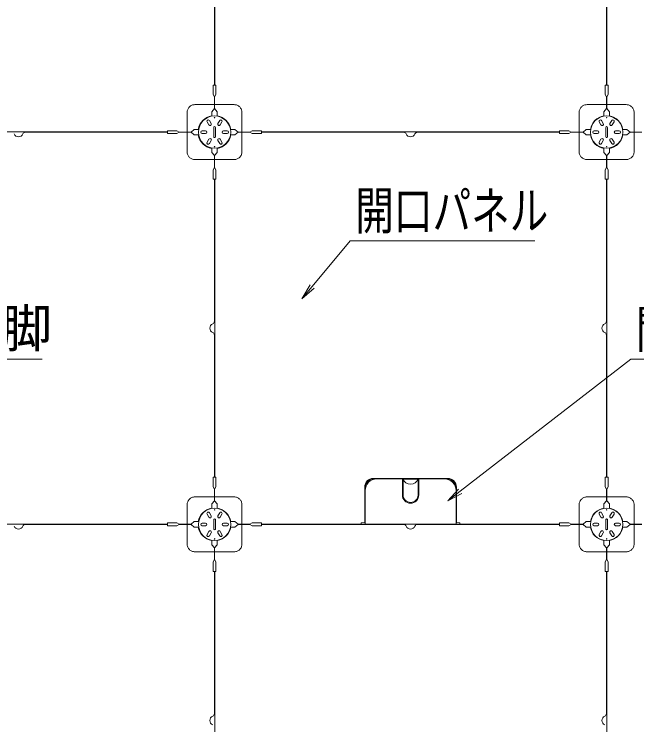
# Model space of a CAD drawing. Units: millimetres, scale not verified. Extents: x -600 to 600, y -416 to 415.
# Drawn here: x -291.3 to -172.2, y 143.7 to 279.5 of the extents above; entities that cross this region are included whole.
import ezdxf
from ezdxf.enums import TextEntityAlignment as Align

# ---------------------------------------------------------------- set-up
doc = ezdxf.new("R2010")
doc.units = ezdxf.units.MM
doc.header["$LTSCALE"] = 5
doc.linetypes.add('DASHED3', pattern=[4, 3, -1])
doc.layers.add('0-6_0', color=3, linetype='Continuous', lineweight=9)
doc.layers.add('1-3_6文字', color=2, linetype='Continuous', lineweight=9)
doc.styles.add('ＭＳ ゴシック', font='')
doc.styles.get('ＭＳ ゴシック').set_extended_font_data('MS Gothic')

# ---------------------------------------------------------------- blocks, each defined once
blk = doc.blocks.new('MLeader22')
at = {"layer": '1-3_6文字', "color": 1}
blk.add_line((-302.804, 213.561), (-285.957, 213.561), dxfattribs=at)
at = {"layer": '1-3_6文字'}
blk.add_line((-322.891, 186.463), (-321.168, 188.919), dxfattribs=at)
at = {"layer": '1-3_6文字', "color": 1}
blk.add_lwpolyline([(-321.168, 188.919), (-303.884, 213.561), (-302.804, 213.561)], dxfattribs=at)
at = {"layer": '1-3_6文字'}
blk.add_lwpolyline([(-320.759, 188.632), (-322.891, 186.463), (-321.578, 189.206)], dxfattribs=at)
at = {"layer": '1-3_6文字', "style": 'ＭＳ ゴシック'}
blk.add_text('DP脚', height=7.221, dxfattribs=at).set_placement((-303.676, 213.673), align=Align.BOTTOM_LEFT)
blk = doc.blocks.new('MLeader23')
at = {"layer": '1-3_6文字', "color": 1}
blk.add_line((-172.233, 213.561), (-138.372, 213.561), dxfattribs=at)
at = {"layer": '1-3_6文字'}
blk.add_line((-208.34, 186.463), (-205.967, 188.299), dxfattribs=at)
at = {"layer": '1-3_6文字', "color": 1}
blk.add_lwpolyline([(-205.967, 188.299), (-173.313, 213.561), (-172.233, 213.561)], dxfattribs=at)
at = {"layer": '1-3_6文字'}
blk.add_lwpolyline([(-205.661, 187.903), (-208.34, 186.463), (-206.273, 188.694)], dxfattribs=at)
at = {"layer": '1-3_6文字', "style": 'ＭＳ ゴシック', "width": 0.75}
blk.add_text('開口カバー', height=7.221, dxfattribs=at).set_placement((-172.323, 213.553), align=Align.BOTTOM_LEFT)
blk = doc.blocks.new('MLeader25')
at = {"layer": '1-3_6文字', "color": 1}
blk.add_line((-225.944, 236.213), (-191.66, 236.213), dxfattribs=at)
at = {"layer": '1-3_6文字'}
blk.add_line((-236.223, 225.129), (-234.307, 227.437), dxfattribs=at)
at = {"layer": '1-3_6文字', "color": 1}
blk.add_lwpolyline([(-234.307, 227.437), (-227.024, 236.213), (-225.944, 236.213)], dxfattribs=at)
at = {"layer": '1-3_6文字'}
blk.add_lwpolyline([(-233.923, 227.118), (-236.223, 225.129), (-234.692, 227.756)], dxfattribs=at)
at = {"layer": '1-3_6文字', "style": 'ＭＳ ゴシック', "width": 0.75}
blk.add_text('開口パネル', height=7.221, dxfattribs=at).set_placement((-226.034, 236.205), align=Align.BOTTOM_LEFT)

msp = doc.modelspace()

# ---------------------------------------------------------------- linework, layer by layer
at = {"layer": '0-6_0'}
for p, q in [((-252.921, 322.983), (-252.921, 265.983)), ((-177.921, 322.983), (-177.921, 265.983)), ((-252.981, 265.983), (-252.981, 293.16)), ((-177.981, 265.983), (-177.981, 293.16)), ((-252.981, 265.983), (-253.221, 265.983)), ((-252.921, 265.983), (-252.681, 265.983)), ((-252.681, 264.183), (-252.681, 265.983)), ((-178.221, 264.183), (-178.221, 265.983)), ((-177.981, 265.983), (-178.221, 265.983)), ((-177.921, 265.983), (-177.681, 265.983)), ((-252.966, 261.483), (-252.966, 263.733)), ((-252.936, 263.733), (-252.681, 264.183)), ((-252.936, 261.483), (-252.936, 263.733)), ((-177.966, 263.733), (-178.221, 264.183)), ((-177.966, 261.483), (-177.966, 263.733)), ((-177.936, 261.483), (-177.936, 263.733)), ((-253.476, 260.883), (-252.966, 261.483)), ((-253.476, 260.028), (-253.476, 260.883)), ((-252.426, 260.883), (-252.936, 261.483)), ((-252.426, 260.028), (-252.426, 260.883)), ((-178.476, 260.883), (-177.966, 261.483)), ((-178.476, 260.028), (-178.476, 260.883)), ((-177.426, 260.883), (-177.936, 261.483)), ((-177.426, 260.028), (-177.426, 260.883)), ((-254.035, 258.349), (-254.372, 258.934)), ((-253.593, 258.604), (-253.93, 259.189)), ((-252.31, 258.604), (-251.972, 259.189)), ((-251.868, 258.349), (-251.53, 258.934)), ((-179.035, 258.349), (-179.372, 258.934)), ((-178.593, 258.604), (-178.93, 259.189)), ((-177.31, 258.604), (-176.972, 259.189)), ((-176.868, 258.349), (-176.53, 258.934)), ((-318.951, 257.013), (-261.951, 257.013)), ((-261.951, 256.953), (-289.129, 256.953)), ((-261.951, 257.013), (-261.951, 257.253)), ((-260.151, 257.253), (-261.951, 257.253)), ((-261.951, 256.953), (-261.951, 256.713)), ((-259.701, 256.998), (-260.151, 257.253)), ((-259.701, 256.968), (-260.151, 256.713)), ((-257.451, 256.998), (-259.701, 256.998)), ((-257.451, 256.968), (-259.701, 256.968)), ((-256.851, 257.508), (-257.451, 256.998)), ((-256.851, 256.458), (-257.451, 256.968)), ((-255.968, 257.508), (-256.851, 257.508)), ((-254.676, 257.238), (-255.351, 257.238)), ((-253.101, 257.883), (-253.101, 256.083)), ((-252.801, 257.883), (-252.801, 256.083)), ((-251.226, 257.238), (-250.551, 257.238)), ((-249.934, 257.508), (-249.051, 257.508)), ((-249.051, 257.508), (-248.451, 256.998)), ((-249.051, 256.458), (-248.451, 256.968)), ((-248.451, 256.998), (-246.201, 256.998)), ((-248.451, 256.968), (-246.201, 256.968)), ((-246.201, 256.998), (-245.751, 257.253)), ((-246.201, 256.968), (-245.751, 256.713)), ((-245.751, 257.253), (-243.951, 257.253)), ((-243.951, 257.013), (-243.951, 257.253)), ((-243.951, 257.013), (-186.951, 257.013)), ((-243.951, 256.953), (-216.774, 256.953)), ((-243.951, 256.953), (-243.951, 256.713)), ((-186.951, 256.953), (-214.129, 256.953)), ((-185.151, 257.253), (-186.951, 257.253)), ((-186.951, 257.013), (-186.951, 257.253)), ((-186.951, 256.953), (-186.951, 256.713)), ((-184.701, 256.968), (-185.151, 256.713)), ((-181.851, 257.508), (-182.451, 256.998)), ((-180.968, 257.508), (-181.851, 257.508)), ((-179.676, 257.238), (-180.351, 257.238)), ((-178.101, 257.883), (-178.101, 256.083)), ((-177.801, 257.883), (-177.801, 256.083)), ((-176.226, 257.238), (-175.551, 257.238)), ((-174.934, 257.508), (-174.051, 257.508)), ((-174.051, 257.508), (-173.451, 256.998)), ((-174.051, 256.458), (-173.451, 256.968)), ((-173.451, 256.998), (-171.201, 256.998)), ((-173.451, 256.968), (-171.201, 256.968)), ((-260.151, 256.713), (-261.951, 256.713)), ((-255.968, 256.458), (-256.851, 256.458)), ((-254.676, 256.728), (-255.351, 256.728)), ((-254.035, 255.616), (-254.372, 255.032)), ((-251.868, 255.616), (-251.53, 255.032)), ((-251.226, 256.728), (-250.551, 256.728)), ((-249.934, 256.458), (-249.051, 256.458)), ((-245.751, 256.713), (-243.951, 256.713)), ((-185.151, 256.713), (-186.951, 256.713)), ((-180.968, 256.458), (-181.851, 256.458)), ((-179.676, 256.728), (-180.351, 256.728)), ((-179.035, 255.616), (-179.372, 255.032)), ((-176.868, 255.616), (-176.53, 255.032)), ((-176.226, 256.728), (-175.551, 256.728)), ((-174.934, 256.458), (-174.051, 256.458)), ((-253.593, 255.361), (-253.93, 254.777)), ((-252.31, 255.361), (-251.972, 254.777)), ((-178.593, 255.361), (-178.93, 254.777)), ((-177.31, 255.361), (-176.972, 254.777)), ((-253.476, 253.938), (-253.476, 253.083)), ((-252.426, 253.083), (-252.936, 252.483)), ((-252.426, 253.938), (-252.426, 253.083)), ((-178.476, 253.938), (-178.476, 253.083)), ((-178.476, 253.083), (-177.966, 252.483)), ((-177.426, 253.083), (-177.936, 252.483)), ((-177.426, 253.938), (-177.426, 253.083)), ((-252.936, 252.483), (-252.936, 250.233)), ((-177.966, 252.483), (-177.966, 250.233)), ((-177.936, 252.483), (-177.936, 250.233)), ((-252.966, 250.233), (-253.221, 249.783)), ((-177.936, 250.233), (-177.681, 249.783)), ((-253.221, 249.783), (-253.221, 247.983)), ((-177.681, 249.783), (-177.681, 247.983)), ((-252.981, 247.983), (-253.221, 247.983)), ((-252.981, 247.983), (-252.981, 220.805)), ((-252.921, 247.983), (-252.921, 190.983)), ((-252.921, 247.983), (-252.681, 247.983)), ((-177.981, 247.983), (-178.221, 247.983)), ((-177.981, 247.983), (-177.981, 220.805)), ((-177.921, 247.983), (-177.921, 190.983)), ((-177.921, 247.983), (-177.681, 247.983)), ((-252.981, 190.983), (-252.981, 218.16)), ((-177.981, 190.983), (-177.981, 218.16)), ((-253.221, 189.183), (-253.221, 190.983)), ((-252.981, 190.983), (-253.221, 190.983)), ((-252.921, 190.983), (-252.681, 190.983)), ((-221.901, 190.683), (-216.876, 190.683)), ((-217.026, 187.593), (-217.026, 190.533)), ((-216.876, 187.593), (-216.876, 190.533)), ((-214.026, 190.683), (-209.001, 190.683)), ((-214.026, 187.593), (-214.026, 190.533)), ((-213.876, 187.593), (-213.876, 190.533)), ((-177.981, 190.983), (-178.221, 190.983)), ((-177.921, 190.983), (-177.681, 190.983)), ((-177.681, 189.183), (-177.681, 190.983)), ((-252.966, 188.733), (-253.221, 189.183)), ((-217.026, 189.933), (-216.876, 189.933)), ((-217.026, 189.783), (-216.876, 189.783)), ((-214.026, 189.933), (-213.876, 189.933)), ((-214.026, 189.783), (-213.876, 189.783)), ((-177.936, 188.733), (-177.681, 189.183)), ((-252.966, 186.483), (-252.966, 188.733)), ((-252.936, 186.483), (-252.936, 188.733)), ((-224.151, 182.043), (-224.151, 188.433)), ((-206.751, 182.043), (-206.751, 188.433)), ((-177.966, 186.483), (-177.966, 188.733)), ((-177.936, 186.483), (-177.936, 188.733)), ((-253.476, 185.883), (-252.966, 186.483)), ((-252.426, 185.883), (-252.936, 186.483)), ((-178.476, 185.883), (-177.966, 186.483)), ((-177.426, 185.883), (-177.936, 186.483)), ((-253.476, 185.028), (-253.476, 185.883)), ((-252.426, 185.028), (-252.426, 185.883)), ((-178.476, 185.028), (-178.476, 185.883)), ((-177.426, 185.028), (-177.426, 185.883)), ((-254.035, 183.349), (-254.372, 183.934)), ((-253.593, 183.604), (-253.93, 184.189)), ((-252.31, 183.604), (-251.972, 184.189)), ((-251.868, 183.349), (-251.53, 183.934)), ((-179.035, 183.349), (-179.372, 183.934)), ((-178.593, 183.604), (-178.93, 184.189)), ((-177.31, 183.604), (-176.972, 184.189)), ((-176.868, 183.349), (-176.53, 183.934)), ((-260.151, 182.253), (-261.951, 182.253)), ((-261.951, 182.013), (-261.951, 182.253)), ((-259.701, 181.998), (-260.151, 182.253)), ((-256.851, 182.508), (-257.451, 181.998)), ((-255.968, 182.508), (-256.851, 182.508)), ((-254.676, 182.238), (-255.351, 182.238)), ((-253.101, 182.883), (-253.101, 181.083)), ((-252.801, 182.883), (-252.801, 181.083)), ((-251.226, 182.238), (-250.551, 182.238)), ((-249.934, 182.508), (-249.051, 182.508)), ((-249.051, 182.508), (-248.451, 181.998)), ((-246.201, 181.998), (-245.751, 182.253)), ((-245.751, 182.253), (-243.951, 182.253)), ((-243.951, 182.013), (-243.951, 182.253)), ((-224.901, 182.013), (-224.901, 182.253)), ((-224.151, 182.253), (-224.901, 182.253)), ((-206.751, 182.253), (-206.001, 182.253)), ((-206.001, 182.013), (-206.001, 182.253)), ((-186.951, 182.013), (-186.951, 182.253)), ((-185.151, 182.253), (-186.951, 182.253)), ((-184.701, 181.998), (-185.151, 182.253)), ((-181.851, 182.508), (-182.451, 181.998)), ((-180.968, 182.508), (-181.851, 182.508)), ((-179.676, 182.238), (-180.351, 182.238)), ((-178.101, 182.883), (-178.101, 181.083)), ((-177.801, 182.883), (-177.801, 181.083)), ((-176.226, 182.238), (-175.551, 182.238)), ((-174.934, 182.508), (-174.051, 182.508)), ((-174.051, 182.508), (-173.451, 181.998)), ((-318.951, 182.013), (-261.951, 182.013)), ((-261.951, 181.953), (-289.129, 181.953)), ((-261.951, 181.953), (-261.951, 181.713)), ((-260.151, 181.713), (-261.951, 181.713)), ((-259.701, 181.968), (-260.151, 181.713)), ((-257.451, 181.998), (-259.701, 181.998)), ((-257.451, 181.968), (-259.701, 181.968)), ((-256.851, 181.458), (-257.451, 181.968)), ((-255.968, 181.458), (-256.851, 181.458)), ((-254.676, 181.728), (-255.351, 181.728)), ((-251.226, 181.728), (-250.551, 181.728)), ((-249.934, 181.458), (-249.051, 181.458)), ((-249.051, 181.458), (-248.451, 181.968)), ((-248.451, 181.998), (-246.201, 181.998)), ((-248.451, 181.968), (-246.201, 181.968)), ((-246.201, 181.968), (-245.751, 181.713)), ((-245.751, 181.713), (-243.951, 181.713)), ((-243.951, 182.013), (-224.901, 182.013)), ((-243.951, 181.953), (-216.774, 181.953)), ((-243.951, 181.953), (-243.951, 181.713)), ((-224.151, 182.043), (-206.751, 182.043)), ((-186.951, 181.953), (-214.129, 181.953)), ((-206.001, 182.013), (-186.951, 182.013)), ((-186.951, 181.953), (-186.951, 181.713)), ((-185.151, 181.713), (-186.951, 181.713)), ((-184.701, 181.968), (-185.151, 181.713)), ((-182.451, 181.998), (-184.701, 181.998)), ((-182.451, 181.968), (-184.701, 181.968)), ((-181.851, 181.458), (-182.451, 181.968)), ((-180.968, 181.458), (-181.851, 181.458)), ((-179.676, 181.728), (-180.351, 181.728)), ((-176.226, 181.728), (-175.551, 181.728)), ((-174.934, 181.458), (-174.051, 181.458)), ((-174.051, 181.458), (-173.451, 181.968)), ((-173.451, 181.998), (-171.201, 181.998)), ((-173.451, 181.968), (-171.201, 181.968)), ((-254.035, 180.616), (-254.372, 180.032)), ((-253.593, 180.361), (-253.93, 179.777)), ((-252.31, 180.361), (-251.972, 179.777)), ((-251.868, 180.616), (-251.53, 180.032)), ((-179.035, 180.616), (-179.372, 180.032)), ((-178.593, 180.361), (-178.93, 179.777)), ((-177.31, 180.361), (-176.972, 179.777)), ((-176.868, 180.616), (-176.53, 180.032)), ((-253.476, 178.938), (-253.476, 178.083)), ((-253.476, 178.083), (-252.966, 177.483)), ((-252.426, 178.083), (-252.936, 177.483)), ((-252.426, 178.938), (-252.426, 178.083)), ((-178.476, 178.938), (-178.476, 178.083)), ((-178.476, 178.083), (-177.966, 177.483)), ((-177.426, 178.083), (-177.936, 177.483)), ((-177.426, 178.938), (-177.426, 178.083)), ((-252.966, 177.483), (-252.966, 175.233)), ((-252.936, 177.483), (-252.936, 175.233)), ((-177.966, 177.483), (-177.966, 175.233)), ((-177.936, 177.483), (-177.936, 175.233)), ((-252.966, 175.233), (-253.221, 174.783)), ((-253.221, 174.783), (-253.221, 172.983)), ((-252.936, 175.233), (-252.681, 174.783)), ((-252.681, 174.783), (-252.681, 172.983)), ((-177.966, 175.233), (-178.221, 174.783)), ((-178.221, 174.783), (-178.221, 172.983)), ((-177.936, 175.233), (-177.681, 174.783)), ((-177.681, 174.783), (-177.681, 172.983)), ((-252.981, 172.983), (-253.221, 172.983)), ((-252.981, 172.983), (-252.981, 145.805)), ((-252.921, 172.983), (-252.921, 115.983)), ((-252.921, 172.983), (-252.681, 172.983)), ((-177.981, 172.983), (-178.221, 172.983)), ((-177.981, 172.983), (-177.981, 145.805)), ((-177.921, 172.983), (-177.921, 115.983)), ((-177.921, 172.983), (-177.681, 172.983))]:
    msp.add_line(p, q, dxfattribs=at)
at = {"layer": '0-6_0', "color": 2, "linetype": 'DASHED3'}
for p, q in [((-249.201, 262.233), (-256.701, 262.233)), ((-174.201, 262.233), (-181.701, 262.233)), ((-258.201, 253.233), (-258.201, 260.733)), ((-247.701, 253.233), (-247.701, 260.733)), ((-183.201, 253.233), (-183.201, 260.733)), ((-172.701, 253.233), (-172.701, 260.733)), ((-249.201, 251.733), (-256.701, 251.733)), ((-174.201, 251.733), (-181.701, 251.733)), ((-249.201, 187.233), (-256.701, 187.233)), ((-174.201, 187.233), (-181.701, 187.233)), ((-258.201, 178.233), (-258.201, 185.733)), ((-247.701, 178.233), (-247.701, 185.733)), ((-183.201, 178.233), (-183.201, 185.733)), ((-172.701, 178.233), (-172.701, 185.733)), ((-249.201, 176.733), (-256.701, 176.733)), ((-174.201, 176.733), (-181.701, 176.733))]:
    msp.add_line(p, q, dxfattribs=at)
at = {"layer": '0-6_0', "color": 2}
for p, q in [((-222.576, 190.758), (-208.326, 190.758)), ((-222.576, 190.608), (-222.477, 190.608)), ((-216.849, 190.608), (-214.053, 190.608)), ((-208.326, 190.608), (-208.425, 190.608)), ((-224.226, 182.253), (-224.226, 189.108)), ((-224.076, 189.009), (-224.076, 189.108)), ((-206.826, 189.009), (-206.826, 189.108)), ((-206.676, 182.253), (-206.676, 189.108))]:
    msp.add_line(p, q, dxfattribs=at)
at = {"layer": '0-6_0'}
for points in [[(-252.966, 263.733), (-253.221, 264.183), (-253.221, 265.983)], [(-177.936, 263.733), (-177.681, 264.183), (-177.681, 265.983)], [(-182.451, 256.998), (-184.701, 256.998), (-185.151, 257.253)], [(-181.851, 256.458), (-182.451, 256.968), (-184.701, 256.968)], [(-253.476, 253.083), (-252.966, 252.483), (-252.966, 250.233)], [(-252.936, 250.233), (-252.681, 249.783), (-252.681, 247.983)], [(-177.966, 250.233), (-178.221, 249.783), (-178.221, 247.983)], [(-252.936, 188.733), (-252.681, 189.183), (-252.681, 190.983)], [(-177.966, 188.733), (-178.221, 189.183), (-178.221, 190.983)]]:
    msp.add_lwpolyline(points, dxfattribs=at)
for centre, radius in [((-252.951, 256.983), 3.09), ((-252.951, 259.758), 0.0433), ((-177.951, 256.983), 3.09), ((-177.951, 259.758), 0.0433), ((-252.951, 254.208), 0.0433), ((-177.951, 254.208), 0.0433), ((-252.951, 181.983), 3.09), ((-252.951, 184.758), 0.0433), ((-177.951, 181.983), 3.09), ((-177.951, 184.758), 0.0433), ((-252.951, 179.208), 0.0433), ((-177.951, 179.208), 0.0433)]:
    msp.add_circle(centre, radius, dxfattribs=at)
at = {"layer": '0-6_0', "color": 2, "linetype": 'DASHED3'}
for centre, start, end in [((-256.701, 260.733), 90, 180), ((-249.201, 260.733), 0, 90), ((-181.701, 260.733), 90, 180), ((-174.201, 260.733), 0, 90), ((-256.701, 253.233), 180, 270), ((-249.201, 253.233), 270, 0), ((-181.701, 253.233), 180, 270), ((-174.201, 253.233), 270, 0), ((-256.701, 185.733), 90, 180), ((-249.201, 185.733), 0, 90), ((-181.701, 185.733), 90, 180), ((-174.201, 185.733), 0, 90), ((-256.701, 178.233), 180, 270), ((-249.201, 178.233), 270, 0), ((-181.701, 178.233), 180, 270), ((-174.201, 178.233), 270, 0)]:
    msp.add_arc(centre, 1.5, start, end, dxfattribs=at)
at = {"layer": '0-6_0', "color": 2}
for centre, radius, start, end in [((-252.951, 256.983), 3.15, 99.59407, 170.40593), ((-252.951, 256.983), 3.15, 9.59407, 80.40593), ((-177.951, 256.983), 3.15, 99.59407, 170.40593), ((-177.951, 256.983), 3.15, 9.59407, 80.40593), ((-252.951, 256.983), 3.15, 189.59407, 260.40593), ((-252.951, 256.983), 3.15, 279.59407, 350.40593), ((-177.951, 256.983), 3.15, 189.59407, 260.40593), ((-177.951, 256.983), 3.15, 279.59407, 350.40593), ((-222.576, 189.108), 1.65, 90, 180), ((-222.576, 189.108), 1.5, 90, 180), ((-208.326, 189.108), 1.65, 360, 90), ((-208.326, 189.108), 1.5, 360, 90), ((-252.951, 181.983), 3.15, 99.59407, 170.40593), ((-252.951, 181.983), 3.15, 9.59407, 80.40593), ((-177.951, 181.983), 3.15, 99.59407, 170.40593), ((-177.951, 181.983), 3.15, 9.59407, 80.40593), ((-252.951, 181.983), 3.15, 189.59407, 260.40593), ((-252.951, 181.983), 3.15, 279.59407, 350.40593), ((-177.951, 181.983), 3.15, 189.59407, 260.40593), ((-177.951, 181.983), 3.15, 279.59407, 350.40593)]:
    msp.add_arc(centre, radius, start, end, dxfattribs=at)
at = {"layer": '0-6_0'}
for centre, radius, start, end in [((-254.151, 259.061), 0.255, 30, 210), ((-253.814, 258.477), 0.255, 210, 30), ((-252.089, 258.477), 0.255, 150, 330), ((-251.751, 259.061), 0.255, 330, 150), ((-179.151, 259.061), 0.255, 30, 210), ((-178.814, 258.477), 0.255, 210, 30), ((-177.089, 258.477), 0.255, 150, 330), ((-176.751, 259.061), 0.255, 330, 150), ((-289.129, 256.413), 0.54, 90, 156.68204), ((-255.351, 256.983), 0.255, 90, 270), ((-254.676, 256.983), 0.255, 270, 90), ((-252.951, 257.883), 0.15, 0, 180), ((-251.226, 256.983), 0.255, 90, 270), ((-250.551, 256.983), 0.255, 270, 90), ((-216.774, 256.413), 0.54, 23.31796, 90), ((-214.129, 256.413), 0.54, 90, 156.68204), ((-180.351, 256.983), 0.255, 90, 270), ((-179.676, 256.983), 0.255, 270, 90), ((-177.951, 257.883), 0.15, 0, 180), ((-176.226, 256.983), 0.255, 90, 270), ((-175.551, 256.983), 0.255, 270, 90), ((-290.451, 256.983), 0.9, 203.31796, 336.68204), ((-253.814, 255.489), 0.255, 330, 150), ((-252.951, 256.083), 0.15, 180, 0), ((-252.089, 255.489), 0.255, 30, 210), ((-215.451, 256.983), 0.9, 203.31796, 336.68204), ((-178.814, 255.489), 0.255, 330, 150), ((-177.951, 256.083), 0.15, 180, 0), ((-177.089, 255.489), 0.255, 30, 210), ((-254.151, 254.904), 0.255, 150, 330), ((-251.751, 254.904), 0.255, 210, 30), ((-179.151, 254.904), 0.255, 150, 330), ((-176.751, 254.904), 0.255, 210, 30), ((-252.951, 219.483), 0.9, 113.31796, 246.68204), ((-253.521, 220.805), 0.54, 293.31796, 0), ((-177.951, 219.483), 0.9, 113.31796, 246.68204), ((-178.521, 220.805), 0.54, 293.31796, 0), ((-253.521, 218.16), 0.54, 0, 66.68204), ((-178.521, 218.16), 0.54, 0, 66.68204), ((-221.901, 188.433), 2.25, 90, 180), ((-216.951, 190.533), 0.075, 0, 180), ((-215.451, 191.151), 1.5, 198.19487, 341.80513), ((-213.951, 190.533), 0.075, 0, 180), ((-209.001, 188.433), 2.25, 0, 90), ((-215.451, 187.593), 1.575, 180, 0), ((-215.451, 187.593), 1.425, 180, 0), ((-254.151, 184.061), 0.255, 30, 210), ((-253.814, 183.477), 0.255, 210, 30), ((-252.089, 183.477), 0.255, 150, 330), ((-251.751, 184.061), 0.255, 330, 150), ((-179.151, 184.061), 0.255, 30, 210), ((-178.814, 183.477), 0.255, 210, 30), ((-177.089, 183.477), 0.255, 150, 330), ((-176.751, 184.061), 0.255, 330, 150), ((-255.351, 181.983), 0.255, 90, 270), ((-254.676, 181.983), 0.255, 270, 90), ((-252.951, 182.883), 0.15, 0, 180), ((-251.226, 181.983), 0.255, 90, 270), ((-250.551, 181.983), 0.255, 270, 90), ((-180.351, 181.983), 0.255, 90, 270), ((-179.676, 181.983), 0.255, 270, 90), ((-177.951, 182.883), 0.15, 0, 180), ((-176.226, 181.983), 0.255, 90, 270), ((-175.551, 181.983), 0.255, 270, 90), ((-290.451, 181.983), 0.9, 203.31796, 336.68204), ((-289.129, 181.413), 0.54, 90, 156.68204), ((-253.814, 180.489), 0.255, 330, 150), ((-252.951, 181.083), 0.15, 180, 0), ((-252.089, 180.489), 0.255, 30, 210), ((-216.774, 181.413), 0.54, 23.31796, 90), ((-215.451, 181.983), 0.9, 203.31796, 336.68204), ((-214.129, 181.413), 0.54, 90, 156.68204), ((-178.814, 180.489), 0.255, 330, 150), ((-177.951, 181.083), 0.15, 180, 0), ((-177.089, 180.489), 0.255, 30, 210), ((-254.151, 179.904), 0.255, 150, 330), ((-251.751, 179.904), 0.255, 210, 30), ((-179.151, 179.904), 0.255, 150, 330), ((-176.751, 179.904), 0.255, 210, 30), ((-253.521, 145.805), 0.54, 293.31796, 0), ((-178.521, 145.805), 0.54, 293.31796, 0), ((-252.951, 144.483), 0.9, 113.31796, 246.68204), ((-177.951, 144.483), 0.9, 113.31796, 246.68204)]:
    msp.add_arc(centre, radius, start, end, dxfattribs=at)

# ---------------------------------------------------------------- block references
at = {"layer": '1-3_6文字'}
for name in ['MLeader25', 'MLeader22', 'MLeader23']:
    msp.add_blockref(name, (0, 0), dxfattribs=at)

doc.saveas('drawing.dxf')
